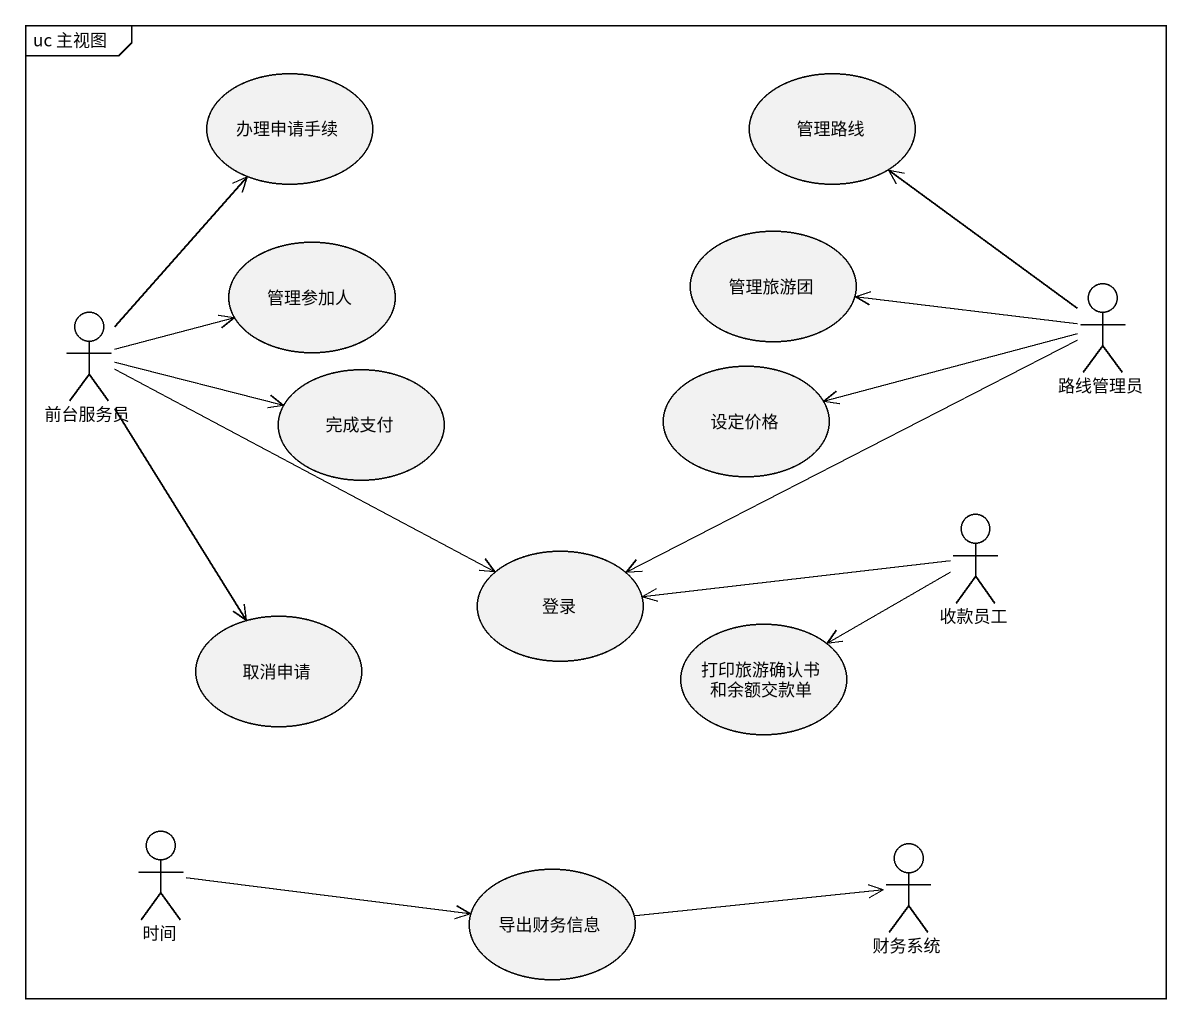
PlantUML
@startuml
mainframe uc 主视图
usecase 办理申请手续
usecase 管理路线
usecase 管理参加人
usecase 管理旅游团
actor 前台服务员
actor 路线管理员
usecase 完成支付
usecase 设定价格
usecase 登录
actor 收款员工
usecase 取消申请
usecase 打印旅游确认书和余额交款单
actor 时间
actor 财务系统
usecase 导出财务信息
前台服务员 -up-> 办理申请手续
前台服务员 -right-> 管理参加人
前台服务员 -right-> 完成支付
前台服务员 -right-> 登录
前台服务员 --> 取消申请
路线管理员 -up-> 管理路线
路线管理员 -left-> 管理旅游团
路线管理员 -left-> 设定价格
路线管理员 -left-> 登录
收款员工 -left-> 登录
收款员工 -left-> 打印旅游确认书和余额交款单
时间 -right-> 导出财务信息
导出财务信息 -right-> 财务系统
@enduml
